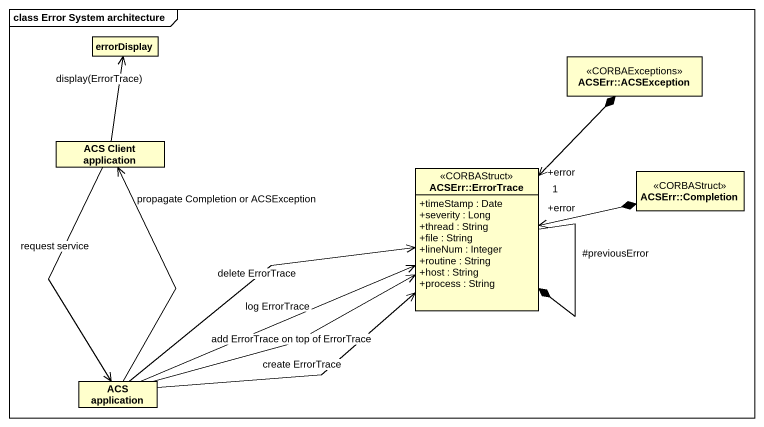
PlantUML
@startuml
mainframe class Error System architecture
hide circle
hide empty members
skinparam classAttributeIconSize 0
class errorDisplay #FFFFCC
class "ACSErr::ACSException" as ACSErr_ACSException <<CORBAExceptions>> #FFFFCC
class "ACS Client application" as ACS_Client_application #FFFFCC
class "ACSErr::ErrorTrace" as ACSErr_ErrorTrace <<CORBAStruct>> #FFFFCC {
  +timeStamp : Date
  +severity : Long
  +thread : String
  +file : String
  +lineNum : Integer
  +routine : String
  +host : String
  +process : String
}
class "ACSErr::Completion" as ACSErr_Completion <<CORBAStruct>> #FFFFCC
class "ACS application" as ACS_application #FFFFCC
ACSErr_ACSException *--> "+error\n1" ACSErr_ErrorTrace
ACS_Client_application -up-> errorDisplay : display(ErrorTrace)
ACS_Client_application --> ACS_application : request service
ACSErr_ErrorTrace *-- "#previousError" ACSErr_ErrorTrace
ACSErr_Completion *-left-> "+error" ACSErr_ErrorTrace
ACS_application -up-> ACS_Client_application : propagate Completion or ACSException
ACS_application -right-> ACSErr_ErrorTrace : create ErrorTrace
ACS_application -right-> ACSErr_ErrorTrace : add ErrorTrace on top of ErrorTrace
ACS_application -right-> ACSErr_ErrorTrace : delete ErrorTrace
ACS_application -right-> ACSErr_ErrorTrace : log ErrorTrace
@enduml
